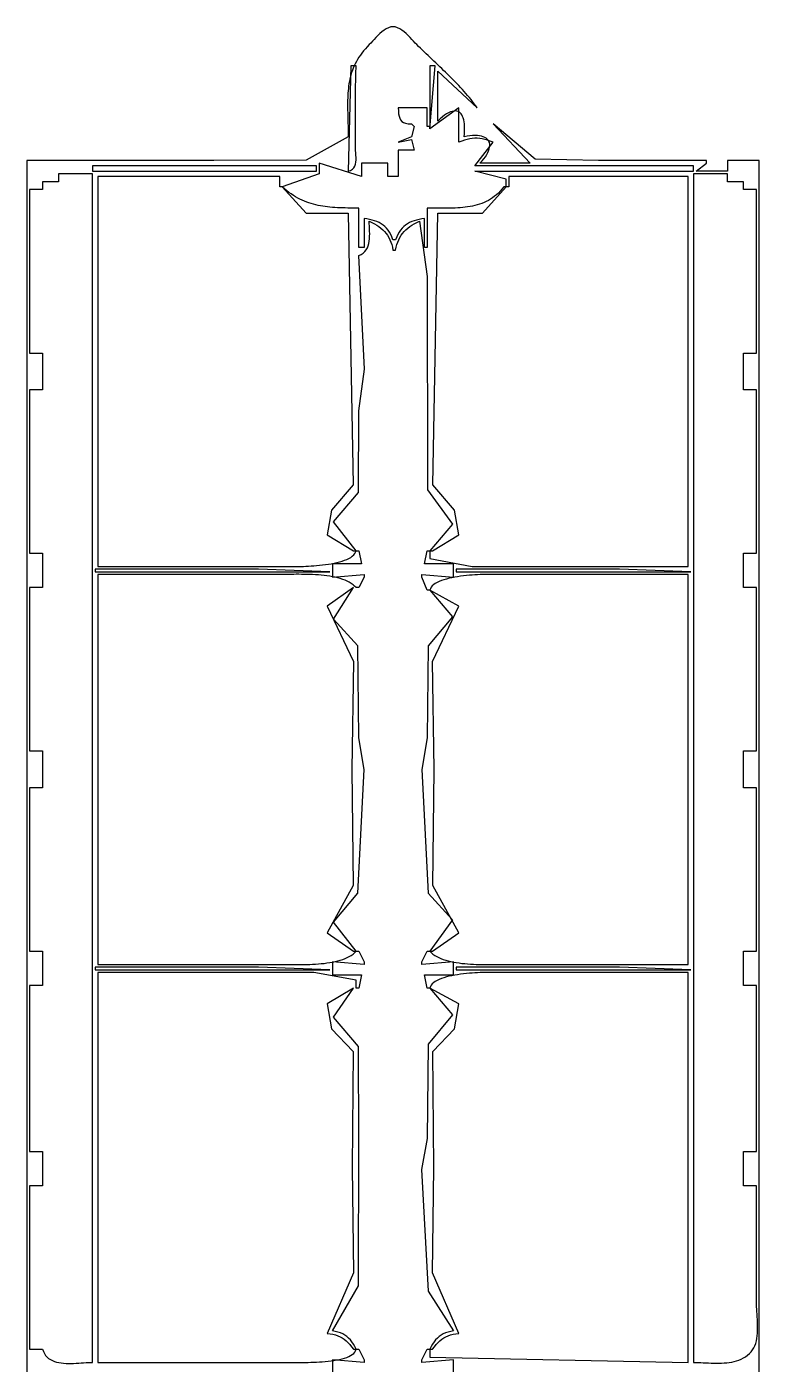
# Model space of a CAD drawing. Header units: metres. Extents: x 191 to 592, y 202 to 1163.
# Drawn here: x 228 to 506, y 655 to 1163 of the extents above; entities that cross this region are included whole.
import ezdxf

# ---------------------------------------------------------------- set-up
doc = ezdxf.new("R2010")
doc.units = ezdxf.units.M

msp = doc.modelspace()

# ---------------------------------------------------------------- linework, layer by layer
for p, q in [((365.2711, 1162.4442), (364.4286, 1162.044)), ((366.1291, 1162.7019), (365.2711, 1162.4442)), ((367, 1162.7932), (366.1291, 1162.7019)), ((367.8709, 1162.7019), (367, 1162.7932)), ((368.7289, 1162.4442), (367.8709, 1162.7019)), ((369.5714, 1162.044), (368.7289, 1162.4442)), ((359.1979, 1157.2747), (358.5788, 1156.6007)), ((359.8545, 1157.9986), (359.1979, 1157.2747)), ((360.5459, 1158.7484), (359.8545, 1157.9986)), ((361.2694, 1159.5001), (360.5459, 1158.7484)), ((362.0221, 1160.2295), (361.2694, 1159.5001)), ((362.8014, 1160.9126), (362.0221, 1160.2295)), ((363.6045, 1161.5255), (362.8014, 1160.9126)), ((364.4286, 1162.044), (363.6045, 1161.5255)), ((370.3954, 1161.5255), (369.5714, 1162.044)), ((371.1984, 1160.9126), (370.3954, 1161.5255)), ((371.9776, 1160.2294), (371.1984, 1160.9126)), ((372.7303, 1159.5), (371.9776, 1160.2294)), ((373.4537, 1158.7484), (372.7303, 1159.5)), ((374.1451, 1157.9986), (373.4537, 1158.7484)), ((374.8017, 1157.2747), (374.1451, 1157.9986)), ((375.4209, 1156.6007), (374.8017, 1157.2747)), ((354.6031, 1152.0004), (354.0581, 1151.1926)), ((355.1909, 1152.8052), (354.6031, 1152.0004)), ((355.823, 1153.6074), (355.1909, 1152.8052)), ((356.5008, 1154.4071), (355.823, 1153.6074)), ((357.226, 1155.2048), (356.5008, 1154.4071)), ((358, 1156.0007), (357.226, 1155.2048)), ((358.5788, 1156.6007), (358, 1156.0007)), ((376, 1156.0007), (375.4209, 1156.6007)), ((376.7053, 1155.3032), (376, 1156.0007)), ((377.417, 1154.6069), (376.7053, 1155.3032)), ((378.1344, 1153.9115), (377.417, 1154.6069)), ((378.8569, 1153.2168), (378.1344, 1153.9115)), ((379.5838, 1152.5223), (378.8569, 1153.2168)), ((380.3143, 1151.8279), (379.5838, 1152.5223)), ((351, 1148), (350, 1108)), ((353, 1148), (351, 1148)), ((351.9198, 1147.099), (351.5988, 1146.2674)), ((352.2743, 1147.9259), (351.9198, 1147.099)), ((352.6638, 1148.7485), (352.2743, 1147.9259)), ((353.0899, 1149.5669), (352.6638, 1148.7485)), ((352.9339, 1145.9743), (352.9655, 1146.9871)), ((352.9655, 1146.9871), (353, 1148)), ((353.5542, 1150.3815), (353.0899, 1149.5669)), ((354.0581, 1151.1926), (353.5542, 1150.3815)), ((381.0479, 1151.1332), (380.3143, 1151.8279)), ((381, 1148), (381, 1125)), ((381, 1124), (383, 1148)), ((383, 1148), (381, 1148)), ((381.7839, 1150.4379), (381.0479, 1151.1332)), ((382.5216, 1149.7417), (381.7839, 1150.4379)), ((383.2603, 1149.0443), (382.5216, 1149.7417)), ((383.9994, 1148.3455), (383.2603, 1149.0443)), ((384.7382, 1147.6449), (383.9994, 1148.3455)), ((385.476, 1146.9423), (384.7382, 1147.6449)), ((386.2122, 1146.2373), (385.476, 1146.9423)), ((350.4431, 1142.0292), (350.291, 1141.1635)), ((350.6195, 1142.8885), (350.4431, 1142.0292)), ((350.8217, 1143.7416), (350.6195, 1142.8885)), ((351.0513, 1144.589), (350.8217, 1143.7416)), ((351.3098, 1145.4308), (351.0513, 1144.589)), ((351.5988, 1146.2674), (351.3098, 1145.4308)), ((352.8141, 1140.912), (352.8334, 1141.9243)), ((352.8334, 1141.9243), (352.8549, 1142.9367)), ((352.8549, 1142.9367), (352.8787, 1143.9491)), ((352.8787, 1143.9491), (352.905, 1144.9617)), ((352.905, 1144.9617), (352.9339, 1145.9743)), ((384, 1127), (384, 1146)), ((384, 1146), (399, 1132)), ((386.946, 1145.5296), (386.2122, 1146.2373)), ((387.6769, 1144.819), (386.946, 1145.5296)), ((388.4042, 1144.1052), (387.6769, 1144.819)), ((389.1272, 1143.3878), (388.4042, 1144.1052)), ((389.8451, 1142.6665), (389.1272, 1143.3878)), ((390.5575, 1141.9412), (389.8451, 1142.6665)), ((391.2635, 1141.2114), (390.5575, 1141.9412)), ((349.8953, 1137.631), (349.8418, 1136.729)), ((349.9654, 1138.5251), (349.8953, 1137.631)), ((350.0537, 1139.4117), (349.9654, 1138.5251)), ((350.1617, 1140.2911), (350.0537, 1139.4117)), ((350.291, 1141.1635), (350.1617, 1140.2911)), ((352.7472, 1135.8517), (352.7571, 1136.8636)), ((352.7571, 1136.8636), (352.7686, 1137.8756)), ((352.7686, 1137.8756), (352.7818, 1138.8877)), ((352.7818, 1138.8877), (352.7969, 1139.8998)), ((352.7969, 1139.8998), (352.8141, 1140.912)), ((391.9625, 1140.4768), (391.2635, 1141.2114)), ((392.6539, 1139.7373), (391.9625, 1140.4768)), ((393.3369, 1138.9924), (392.6539, 1139.7373)), ((394.011, 1138.2419), (393.3369, 1138.9924)), ((394.6754, 1137.4854), (394.011, 1138.2419)), ((395.3295, 1136.7228), (394.6754, 1137.4854)), ((349.766, 1133.9733), (349.7638, 1133.0372)), ((349.7638, 1133.0372), (349.7706, 1132.0918)), ((349.7787, 1134.9005), (349.766, 1133.9733)), ((349.7706, 1132.0918), (349.7849, 1131.1369)), ((349.8035, 1135.8189), (349.7787, 1134.9005)), ((349.8418, 1136.729), (349.8035, 1135.8189)), ((352.719, 1130.7925), (352.7222, 1131.8043)), ((352.7222, 1131.8043), (352.7266, 1132.8161)), ((352.7266, 1132.8161), (352.7321, 1133.8279)), ((352.7321, 1133.8279), (352.739, 1134.8398)), ((352.739, 1134.8398), (352.7472, 1135.8517)), ((380, 1132), (369, 1132)), ((369, 1132), (369.0536, 1130.8404)), ((380, 1125), (380, 1132)), ((392, 1132), (381, 1124)), ((392, 1119), (392, 1132)), ((395.9726, 1135.9537), (395.3295, 1136.7228)), ((396.6041, 1135.1777), (395.9726, 1135.9537)), ((397.2232, 1134.3947), (396.6041, 1135.1777)), ((397.8294, 1133.6042), (397.2232, 1134.3947)), ((398.4218, 1132.8061), (397.8294, 1133.6042)), ((399, 1132), (398.4218, 1132.8061)), ((349.7849, 1131.1369), (349.805, 1130.1721)), ((349.805, 1130.1721), (349.8296, 1129.1972)), ((349.8296, 1129.1972), (349.857, 1128.212)), ((349.857, 1128.212), (349.8857, 1127.216)), ((349.8857, 1127.216), (349.9142, 1126.2091)), ((352.7144, 1126.7455), (352.7145, 1127.7572)), ((352.7148, 1125.7338), (352.7144, 1126.7455)), ((352.7145, 1127.7572), (352.7152, 1128.769)), ((352.7152, 1128.769), (352.7167, 1129.7807)), ((352.7167, 1129.7807), (352.719, 1130.7925)), ((369.0536, 1130.8404), (369.148, 1129.7998)), ((369.148, 1129.7998), (369.3051, 1128.8802)), ((369.3051, 1128.8802), (369.5467, 1128.0836)), ((369.5467, 1128.0836), (369.8949, 1127.412)), ((369.8949, 1127.412), (370.3715, 1126.8675)), ((370.3715, 1126.8675), (370.9984, 1126.452)), ((384.9021, 1127.8357), (384, 1127)), ((385.7621, 1128.5641), (384.9021, 1127.8357)), ((386.58, 1129.1876), (385.7621, 1128.5641)), ((387.3559, 1129.7085), (386.58, 1129.1876)), ((388.0898, 1130.129), (387.3559, 1129.7085)), ((388.7817, 1130.4515), (388.0898, 1130.129)), ((389.4316, 1130.6781), (388.7817, 1130.4515)), ((390.0397, 1130.8114), (389.4316, 1130.6781)), ((390.6059, 1130.8534), (390.0397, 1130.8114)), ((391.1302, 1130.8066), (390.6059, 1130.8534)), ((391.6128, 1130.6732), (391.1302, 1130.8066)), ((392.0535, 1130.4555), (391.6128, 1130.6732)), ((392.4526, 1130.1558), (392.0535, 1130.4555)), ((392.81, 1129.7764), (392.4526, 1130.1558)), ((393.1257, 1129.3196), (392.81, 1129.7764)), ((393.3998, 1128.7878), (393.1257, 1129.3196)), ((393.6323, 1128.1831), (393.3998, 1128.7878)), ((393.8233, 1127.5079), (393.6323, 1128.1831)), ((393.9728, 1126.7644), (393.8233, 1127.5079)), ((394.0808, 1125.9551), (393.9728, 1126.7644)), ((349.9142, 1126.2091), (349.941, 1125.1909)), ((349.941, 1125.1909), (349.9645, 1124.1612)), ((349.9645, 1124.1612), (349.9832, 1123.1197)), ((349.9832, 1123.1197), (349.9955, 1122.066)), ((349.9955, 1122.066), (350, 1121)), ((352.7156, 1124.722), (352.7148, 1125.7338)), ((352.7166, 1123.7102), (352.7156, 1124.722)), ((352.7178, 1122.6984), (352.7166, 1123.7102)), ((352.7191, 1121.6866), (352.7178, 1122.6984)), ((352.7202, 1120.6747), (352.7191, 1121.6866)), ((370.9984, 1126.452), (371.7975, 1126.1675)), ((371.7975, 1126.1675), (372.7907, 1126.0162)), ((372.7907, 1126.0162), (374, 1126)), ((374, 1126), (375, 1125)), ((375, 1125), (374, 1121)), ((381, 1125), (380, 1125)), ((394, 1121), (394.0988, 1122.1045)), ((394.1474, 1125.0821), (394.0808, 1125.9551)), ((394.0988, 1122.1045), (394.1563, 1123.1545)), ((394.1725, 1124.1478), (394.1474, 1125.0821)), ((394.1563, 1123.1545), (394.1725, 1124.1478)), ((421, 1112.6034), (405, 1126)), ((405, 1126), (419, 1111)), ((350, 1121), (333.9846, 1112.1482)), ((352.7212, 1119.6628), (352.7202, 1120.6747)), ((352.7219, 1118.6509), (352.7212, 1119.6628)), ((352.7222, 1117.6389), (352.7219, 1118.6509)), ((352.7456, 1116.7803), (352.7222, 1117.6389)), ((352.8028, 1115.8842), (352.7456, 1116.7803)), ((374, 1121), (369, 1119)), ((369, 1119), (374, 1120)), ((374, 1120), (375, 1116)), ((393.0743, 1119.4259), (392, 1119)), ((394.1115, 1119.7808), (393.0743, 1119.4259)), ((395.1328, 1121.233), (394, 1121)), ((395.1183, 1120.0647), (394.1115, 1119.7808)), ((396.1014, 1120.2777), (395.1183, 1120.0647)), ((396.2024, 1121.3985), (395.1328, 1121.233)), ((397.0675, 1120.4196), (396.1014, 1120.2777)), ((397.2074, 1121.4985), (396.2024, 1121.3985)), ((398.0236, 1120.4906), (397.0675, 1120.4196)), ((398.1462, 1121.5349), (397.2074, 1121.4985)), ((398, 1110), (405, 1119)), ((398.9762, 1120.4906), (398.0236, 1120.4906)), ((399.0175, 1121.5095), (398.1462, 1121.5349)), ((399.9323, 1120.4196), (398.9762, 1120.4906)), ((399.8197, 1121.4243), (399.0175, 1121.5095)), ((400.5514, 1121.2813), (399.8197, 1121.4243)), ((400.8985, 1120.2777), (399.9323, 1120.4196)), ((401.2112, 1121.0823), (400.5514, 1121.2813)), ((401.8816, 1120.0647), (400.8985, 1120.2777)), ((401.7975, 1120.8293), (401.2112, 1121.0823)), ((402.3089, 1120.5241), (401.7975, 1120.8293)), ((402.8883, 1119.7808), (401.8816, 1120.0647)), ((402.744, 1120.1688), (402.3089, 1120.5241)), ((403.1013, 1119.7652), (402.744, 1120.1688)), ((403.9255, 1119.4259), (402.8883, 1119.7808)), ((403.3793, 1119.3152), (403.1013, 1119.7652)), ((403.5766, 1118.8208), (403.3793, 1119.3152)), ((403.529, 1116.4375), (403.6693, 1117.0904)), ((403.6916, 1118.284), (403.5766, 1118.8208)), ((403.6693, 1117.0904), (403.723, 1117.7065)), ((403.723, 1117.7065), (403.6916, 1118.284)), ((405, 1119), (403.9255, 1119.4259)), ((299, 1112), (228, 1112)), ((228, 1112), (228, 579)), ((333.9846, 1112.1482), (299, 1112)), ((352.874, 1114.9662), (352.8028, 1115.8842)), ((352.9394, 1114.0417), (352.874, 1114.9662)), ((352.9025, 1111.3856), (352.9734, 1112.2359)), ((352.9791, 1113.1265), (352.9394, 1114.0417)), ((352.9734, 1112.2359), (352.9791, 1113.1265)), ((375, 1116), (369, 1116)), ((369, 1116), (369, 1106)), ((400, 1111), (400.7872, 1111.8562)), ((400.7872, 1111.8562), (401.4777, 1112.6892)), ((401.4777, 1112.6892), (402.0728, 1113.497)), ((402.0728, 1113.497), (402.574, 1114.2776)), ((402.574, 1114.2776), (402.9829, 1115.0292)), ((402.9829, 1115.0292), (403.3007, 1115.7498)), ((403.3007, 1115.7498), (403.529, 1116.4375)), ((445, 1111.9854), (421, 1112.6034)), ((486, 1112), (445, 1111.9854)), ((486, 1111), (486, 1112)), ((506, 1112), (494, 1112)), ((494, 1112), (494, 1108)), ((506, 565), (506, 1112)), ((240, 1107), (240, 1104)), ((253, 1107), (240, 1107)), ((253, 1110), (253, 1108)), ((338, 1110), (253, 1110)), ((253, 1108), (338, 1108)), ((253, 656), (253, 1107)), ((339, 1107), (325, 1102)), ((338, 1108), (338, 1110)), ((355, 1106), (339, 1111)), ((339, 1111), (339, 1107)), ((350, 1108), (350.8776, 1108.2821)), ((350.8776, 1108.2821), (351.5713, 1108.6979)), ((351.5713, 1108.6979), (352.1008, 1109.2317)), ((352.1008, 1109.2317), (352.486, 1109.8679)), ((352.486, 1109.8679), (352.7466, 1110.5911)), ((352.7466, 1110.5911), (352.9025, 1111.3856)), ((365, 1111), (355, 1111)), ((355, 1111), (355, 1106)), ((365, 1106), (365, 1111)), ((481, 1110), (398, 1110)), ((410, 1105), (398, 1108)), ((398, 1108), (481, 1108)), ((419, 1111), (400, 1111)), ((481, 1108), (481, 1110)), ((481, 1107), (481, 656)), ((494, 1107), (481, 1107)), ((482, 1108), (486, 1111)), ((494, 1108), (482, 1108)), ((494, 1104), (494, 1107)), ((240, 1104), (234, 1104)), ((234, 1104), (234, 1101)), ((324, 1106), (255, 1106)), ((255, 1106), (255, 958)), ((324, 1102), (324, 1106)), ((325, 1102), (324, 1102)), ((325, 1102), (334, 1092)), ((325.8404, 1101.2718), (325, 1102)), ((326.6787, 1100.5892), (325.8404, 1101.2718)), ((369, 1106), (365, 1106)), ((401, 1092), (410, 1102)), ((409, 1102), (408.3556, 1101.1814)), ((410, 1102), (409, 1102)), ((410, 1102), (410, 1105)), ((411, 1102), (410, 1102)), ((479, 1106), (411, 1106)), ((411, 1106), (411, 1102)), ((479, 958), (479, 1106)), ((500, 1104), (494, 1104)), ((500, 1101), (500, 1104)), ((234, 1101), (229, 1101)), ((229, 1101), (229, 1039)), ((327.5157, 1099.9508), (326.6787, 1100.5892)), ((328.3518, 1099.3549), (327.5157, 1099.9508)), ((329.1879, 1098.8003), (328.3518, 1099.3549)), ((330.0243, 1098.2853), (329.1879, 1098.8003)), ((330.8619, 1097.8085), (330.0243, 1098.2853)), ((331.7013, 1097.3685), (330.8619, 1097.8085)), ((332.5429, 1096.9637), (331.7013, 1097.3685)), ((333.3876, 1096.5928), (332.5429, 1096.9637)), ((334.2359, 1096.2541), (333.3876, 1096.5928)), ((335.0884, 1095.9464), (334.2359, 1096.2541)), ((402.387, 1096.5048), (401.5542, 1096.1242)), ((403.2029, 1096.926), (402.387, 1096.5048)), ((404.0008, 1097.3899), (403.2029, 1096.926)), ((404.7798, 1097.8985), (404.0008, 1097.3899)), ((405.5388, 1098.4538), (404.7798, 1097.8985)), ((406.2769, 1099.0577), (405.5388, 1098.4538)), ((406.993, 1099.7122), (406.2769, 1099.0577)), ((407.6862, 1100.4195), (406.993, 1099.7122)), ((408.3556, 1101.1814), (407.6862, 1100.4195)), ((505, 1101), (500, 1101)), ((505, 1039), (505, 1101)), ((334, 1092), (350, 1092)), ((335.9458, 1095.6679), (335.0884, 1095.9464)), ((336.8088, 1095.4174), (335.9458, 1095.6679)), ((337.6778, 1095.1933), (336.8088, 1095.4174)), ((338.5536, 1094.9942), (337.6778, 1095.1933)), ((339.4368, 1094.8186), (338.5536, 1094.9942)), ((340.3281, 1094.6649), (339.4368, 1094.8186)), ((341.228, 1094.5318), (340.3281, 1094.6649)), ((342.1371, 1094.4178), (341.228, 1094.5318)), ((343.0562, 1094.3213), (342.1371, 1094.4178)), ((343.9858, 1094.241), (343.0562, 1094.3213)), ((344.9266, 1094.1753), (343.9858, 1094.241)), ((345.8792, 1094.1228), (344.9266, 1094.1753)), ((346.8442, 1094.082), (345.8792, 1094.1228)), ((347.8222, 1094.0514), (346.8442, 1094.082)), ((348.814, 1094.0295), (347.8222, 1094.0514)), ((349.82, 1094.0149), (348.814, 1094.0295)), ((350.841, 1094.0062), (349.82, 1094.0149)), ((350, 1092), (351.9414, 989.0146)), ((351.8776, 1094.0017), (350.841, 1094.0062)), ((352.9304, 1094.0002), (351.8776, 1094.0017)), ((354, 1094), (352.9304, 1094.0002)), ((354, 1079), (354, 1094)), ((380.949, 1093.9966), (380, 1094)), ((380, 1094), (380, 1079)), ((381.9038, 1093.988), (380.949, 1093.9966)), ((382.8636, 1093.9761), (381.9038, 1093.988)), ((382.0586, 989.0146), (384, 1092)), ((383.8273, 1093.9629), (382.8636, 1093.9761)), ((384.7938, 1093.9505), (383.8273, 1093.9629)), ((384, 1092), (401, 1092)), ((385.7622, 1093.9407), (384.7938, 1093.9505)), ((386.7316, 1093.9356), (385.7622, 1093.9407)), ((387.7008, 1093.9372), (386.7316, 1093.9356)), ((388.669, 1093.9475), (387.7008, 1093.9372)), ((389.6351, 1093.9685), (388.669, 1093.9475)), ((390.5982, 1094.0022), (389.6351, 1093.9685)), ((391.5572, 1094.0506), (390.5982, 1094.0022)), ((392.5111, 1094.1157), (391.5572, 1094.0506)), ((393.459, 1094.1995), (392.5111, 1094.1157)), ((394.3998, 1094.3039), (393.459, 1094.1995)), ((395.3327, 1094.4311), (394.3998, 1094.3039)), ((396.2565, 1094.5829), (395.3327, 1094.4311)), ((397.1703, 1094.7614), (396.2565, 1094.5829)), ((398.073, 1094.9686), (397.1703, 1094.7614)), ((398.9638, 1095.2065), (398.073, 1094.9686)), ((399.8416, 1095.477), (398.9638, 1095.2065)), ((400.7054, 1095.7823), (399.8416, 1095.477)), ((401.5542, 1096.1242), (400.7054, 1095.7823)), ((357.076, 1089.8657), (356, 1090)), ((356, 1090), (356, 1079)), ((358.1022, 1089.6879), (357.076, 1089.8657)), ((358.0135, 1088.0905), (358, 1089)), ((358, 1089), (359.0098, 1088.5274)), ((358.0465, 1087.1523), (358.0135, 1088.0905)), ((358.0872, 1086.1941), (358.0465, 1087.1523)), ((358.1238, 1085.225), (358.0872, 1086.1941)), ((359.079, 1089.4634), (358.1022, 1089.6879)), ((359.0098, 1088.5274), (359.9556, 1088.0325)), ((360.0064, 1089.1891), (359.079, 1089.4634)), ((359.9556, 1088.0325), (360.8386, 1087.5119)), ((360.8846, 1088.8619), (360.0064, 1089.1891)), ((360.8386, 1087.5119), (361.66, 1086.9621)), ((361.7138, 1088.4788), (360.8846, 1088.8619)), ((361.66, 1086.9621), (362.4212, 1086.3797)), ((362.4942, 1088.0366), (361.7138, 1088.4788)), ((362.4212, 1086.3797), (363.1235, 1085.7611)), ((363.2259, 1087.5322), (362.4942, 1088.0366)), ((363.9091, 1086.9625), (363.2259, 1087.5322)), ((364.544, 1086.3244), (363.9091, 1086.9625)), ((365.1307, 1085.6149), (364.544, 1086.3244)), ((370.4559, 1086.3244), (369.8692, 1085.6149)), ((371.0908, 1086.9625), (370.4559, 1086.3244)), ((371.774, 1087.5322), (371.0908, 1086.9625)), ((372.5057, 1088.0366), (371.774, 1087.5322)), ((371.8764, 1085.7611), (372.5786, 1086.3796)), ((373.2861, 1088.4788), (372.5057, 1088.0366)), ((372.5786, 1086.3796), (373.3399, 1086.9621)), ((374.1153, 1088.8619), (373.2861, 1088.4788)), ((373.3399, 1086.9621), (374.1613, 1087.5119)), ((374.9935, 1089.1891), (374.1153, 1088.8619)), ((374.1613, 1087.5119), (375.0443, 1088.0325)), ((375.9209, 1089.4634), (374.9935, 1089.1891)), ((375.0443, 1088.0325), (375.9901, 1088.5274)), ((376.8976, 1089.6879), (375.9209, 1089.4634)), ((375.9901, 1088.5274), (377, 1089)), ((377.9239, 1089.8657), (376.8976, 1089.6879)), ((377, 1089), (379.9992, 1068)), ((379, 1090), (377.9239, 1089.8657)), ((379, 1079), (379, 1090)), ((357.8385, 1080.5285), (357.997, 1081.4181)), ((357.997, 1081.4181), (358.0931, 1082.3415)), ((358.0931, 1082.3415), (358.1385, 1083.2897)), ((358.1448, 1084.2539), (358.1238, 1085.225)), ((358.1385, 1083.2897), (358.1448, 1084.2539)), ((363.1235, 1085.7611), (363.768, 1085.103)), ((363.768, 1085.103), (364.3561, 1084.4019)), ((364.3561, 1084.4019), (364.8891, 1083.6544)), ((364.8891, 1083.6544), (365.3681, 1082.8569)), ((365.6695, 1084.8308), (365.1307, 1085.6149)), ((365.3681, 1082.8569), (365.7946, 1082.0061)), ((366.1606, 1083.969), (365.6695, 1084.8308)), ((365.7946, 1082.0061), (366.1697, 1081.0984)), ((366.604, 1083.0264), (366.1606, 1083.969)), ((366.1697, 1081.0984), (366.4948, 1080.1305)), ((367, 1082), (366.604, 1083.0264)), ((368, 1082), (367, 1082)), ((368.3959, 1083.0264), (368, 1082)), ((368.8393, 1083.969), (368.3959, 1083.0264)), ((368.505, 1080.1304), (368.8301, 1081.0983)), ((368.8301, 1081.0983), (369.2053, 1082.006)), ((369.3304, 1084.8308), (368.8393, 1083.969)), ((369.2053, 1082.006), (369.6317, 1082.8568)), ((369.8692, 1085.6149), (369.3304, 1084.8308)), ((369.6317, 1082.8568), (370.1108, 1083.6543)), ((370.1108, 1083.6543), (370.6438, 1084.4019)), ((370.6438, 1084.4019), (371.2319, 1085.103)), ((371.2319, 1085.103), (371.8764, 1085.7611)), ((356, 1079), (354, 1079)), ((354, 1076), (354.9225, 1076.4022)), ((356.1566, 1032.8302), (354, 1076)), ((354.9225, 1076.4022), (355.7008, 1076.901)), ((355.7008, 1076.901), (356.3466, 1077.4873)), ((356.3466, 1077.4873), (356.8716, 1078.1521)), ((356.8716, 1078.1521), (357.2875, 1078.8866)), ((357.2875, 1078.8866), (357.6058, 1079.6817)), ((357.6058, 1079.6817), (357.8385, 1080.5285)), ((366.4948, 1080.1305), (366.7711, 1079.0988)), ((366.7711, 1079.0988), (367, 1078)), ((367, 1078), (368, 1078)), ((368, 1078), (368.2287, 1079.0988)), ((368.2287, 1079.0988), (368.505, 1080.1304)), ((380, 1079), (379, 1079)), ((379.9992, 1068), (380.0586, 987.0401)), ((229, 1039), (234, 1039)), ((234, 1039), (234, 1025)), ((500, 1025), (500, 1039)), ((500, 1039), (505, 1039)), ((354, 1017), (356.1566, 1032.8302)), ((234, 1025), (229, 1025)), ((229, 1025), (229, 963)), ((505, 1025), (500, 1025)), ((505, 963), (505, 1025)), ((353.8519, 986.0934), (354, 1017)), ((351.9414, 989.0146), (343.6034, 979.3657)), ((344.466, 975), (353.8519, 986.0934)), ((380.0586, 987.0401), (389.534, 974.0895)), ((390.3966, 979.3657), (382.0586, 989.0146)), ((343.6034, 979.3657), (342, 970)), ((353, 964), (344.466, 975)), ((392, 970), (390.3966, 979.3657)), ((342, 970), (352, 964)), ((389.534, 974.0895), (381, 964)), ((382, 964), (392, 970)), ((229, 963), (234, 963)), ((234, 963), (234, 950)), ((343.5721, 959.0572), (344.6511, 959.2627)), ((344.6511, 959.2627), (345.7012, 959.4926)), ((345.7012, 959.4926), (346.7141, 959.748)), ((346.7141, 959.748), (347.6816, 960.0304)), ((347.6816, 960.0304), (348.5956, 960.3411)), ((348.5956, 960.3411), (349.448, 960.6813)), ((349.448, 960.6813), (350.2304, 961.0523)), ((350.2304, 961.0523), (350.9348, 961.4555)), ((350.9348, 961.4555), (351.553, 961.8922)), ((351.553, 961.8922), (352.0768, 962.3637)), ((352, 964), (353, 964)), ((352.0768, 962.3637), (352.498, 962.8713)), ((352.498, 962.8713), (352.8084, 963.4163)), ((352.8084, 963.4163), (353, 964)), ((353, 964), (354, 964)), ((354, 964), (355, 959)), ((379, 959), (380, 964)), ((380, 964), (381, 964)), ((381, 964), (381, 961)), ((381, 964), (382, 964)), ((381, 961), (397.0146, 958.0193)), ((500, 950), (500, 963)), ((500, 963), (505, 963)), ((254, 957), (254, 956)), ((316, 957), (254, 957)), ((254, 956), (343, 956)), ((255, 958), (330, 958)), ((326, 955), (255, 955)), ((255, 955), (255, 807)), ((343, 956), (316, 957)), ((326.7652, 955.0021), (326, 955)), ((327.5815, 955.0075), (326.7652, 955.0021)), ((328.4443, 955.0144), (327.5815, 955.0075)), ((329.3494, 955.0209), (328.4443, 955.0144)), ((330.2924, 955.0255), (329.3494, 955.0209)), ((330, 958), (330.6264, 958.0025)), ((331.269, 955.0262), (330.2924, 955.0255)), ((330.6264, 958.0025), (331.3383, 958.0111)), ((332.2748, 955.0215), (331.269, 955.0262)), ((331.3383, 958.0111), (332.1275, 958.0269)), ((332.1275, 958.0269), (332.9858, 958.0514)), ((333.3054, 955.0096), (332.2748, 955.0215)), ((332.9858, 958.0514), (333.9051, 958.0857)), ((334.3566, 954.9886), (333.3054, 955.0096)), ((333.9051, 958.0857), (334.8771, 958.1313)), ((335.424, 954.9569), (334.3566, 954.9886)), ((334.8771, 958.1313), (335.8937, 958.1894)), ((336.5032, 954.9127), (335.424, 954.9569)), ((335.8937, 958.1894), (336.9468, 958.2614)), ((337.5899, 954.8544), (336.5032, 954.9127)), ((336.9468, 958.2614), (338.0281, 958.3485)), ((338.6798, 954.78), (337.5899, 954.8544)), ((338.0281, 958.3485), (339.1295, 958.4521)), ((339.7685, 954.688), (338.6798, 954.78)), ((339.1295, 958.4521), (340.2427, 958.5735)), ((340.8516, 954.5766), (339.7685, 954.688)), ((340.2427, 958.5735), (341.3597, 958.7139)), ((341.9248, 954.4439), (340.8516, 954.5766)), ((341.3597, 958.7139), (342.4722, 958.8747)), ((342.9838, 954.2884), (341.9248, 954.4439)), ((342.4722, 958.8747), (343.5721, 959.0572)), ((344.0243, 954.1081), (342.9838, 954.2884)), ((355, 959), (344, 959)), ((344, 959), (344, 954)), ((344, 954), (356, 955)), ((345.0418, 953.9015), (344.0243, 954.1081)), ((356, 955), (356, 954)), ((378, 954), (378, 955)), ((378, 955), (390, 954)), ((390, 959), (379, 959)), ((390, 954), (390, 959)), ((391.5276, 954.1252), (390.4278, 953.9426)), ((391, 957), (391, 956)), ((453, 957), (391, 957)), ((391, 956), (480, 956)), ((392.6401, 954.286), (391.5276, 954.1252)), ((393.7571, 954.4264), (392.6401, 954.286)), ((394.8704, 954.5478), (393.7571, 954.4264)), ((395.9717, 954.6514), (394.8704, 954.5478)), ((397.053, 954.7385), (395.9717, 954.6514)), ((397.0146, 958.0193), (479, 958)), ((398.1061, 954.8104), (397.053, 954.7385)), ((399.1228, 954.8686), (398.1061, 954.8104)), ((400.0948, 954.9142), (399.1228, 954.8686)), ((401.0141, 954.9485), (400.0948, 954.9142)), ((401.8724, 954.973), (401.0141, 954.9485)), ((402.6616, 954.9888), (401.8724, 954.973)), ((403.3735, 954.9974), (402.6616, 954.9888)), ((404, 955), (403.3735, 954.9974)), ((479, 955), (404, 955)), ((480, 956), (453, 957)), ((479, 807), (479, 955)), ((234, 950), (229, 950)), ((229, 950), (229, 888)), ((352, 950), (342, 943)), ((344.466, 938.0748), (352, 950)), ((346.032, 953.6667), (345.0418, 953.9015)), ((346.9906, 953.4021), (346.032, 953.6667)), ((347.9133, 953.1058), (346.9906, 953.4021)), ((348.7956, 952.7762), (347.9133, 953.1058)), ((349.6333, 952.4114), (348.7956, 952.7762)), ((350.422, 952.0098), (349.6333, 952.4114)), ((351.1574, 951.5696), (350.422, 952.0098)), ((351.835, 951.089), (351.1574, 951.5696)), ((352.4507, 950.5664), (351.835, 951.089)), ((353, 950), (352.4507, 950.5664)), ((354, 950), (353, 950)), ((356, 954), (354, 950)), ((380, 949), (378, 954)), ((381.1915, 949.5836), (381, 949)), ((381.5019, 950.1286), (381.1915, 949.5836)), ((381.9231, 950.6362), (381.5019, 950.1286)), ((382.4468, 951.1077), (381.9231, 950.6362)), ((383.065, 951.5443), (382.4468, 951.1077)), ((383.7694, 951.9476), (383.065, 951.5443)), ((384.5519, 952.3186), (383.7694, 951.9476)), ((385.4042, 952.6588), (384.5519, 952.3186)), ((386.3182, 952.9694), (385.4042, 952.6588)), ((387.2858, 953.2518), (386.3182, 952.9694)), ((388.2987, 953.5073), (387.2858, 953.2518)), ((389.3487, 953.7371), (388.2987, 953.5073)), ((390.4278, 953.9426), (389.3487, 953.7371)), ((505, 950), (500, 950)), ((505, 888), (505, 950)), ((381, 949), (380, 949)), ((381, 949), (389.534, 938.9352)), ((392, 943), (381, 949)), ((342, 943), (351.9954, 921.9992)), ((389.534, 938.9352), (380.3179, 927.8951)), ((382.0046, 922), (392, 943)), ((353.6821, 927.8951), (344.466, 938.0748)), ((354, 893), (353.6821, 927.8951)), ((380.3179, 927.8951), (380, 893)), ((351.9954, 921.9992), (351.3395, 881)), ((382.6605, 881), (382.0046, 922)), ((356.0409, 880.9105), (354, 893)), ((380, 893), (377.9591, 880.9105)), ((229, 888), (234, 888)), ((234, 888), (234, 874)), ((500, 874), (500, 888)), ((500, 888), (505, 888)), ((351.3395, 881), (351.8519, 837.0154)), ((353.6821, 834.1042), (356.0409, 880.9105)), ((377.9591, 880.9105), (380.3179, 834.1042)), ((382.1481, 837.0154), (382.6605, 881)), ((234, 874), (229, 874)), ((229, 874), (229, 812)), ((505, 874), (500, 874)), ((505, 812), (505, 874)), ((351.8519, 837.0154), (342, 819)), ((344.466, 823.0108), (353.6821, 834.1042)), ((380.3179, 834.1042), (389.534, 823.9144)), ((392, 819), (382.1481, 837.0154)), ((353, 812), (344.466, 823.0108)), ((389.534, 823.9144), (381, 812)), ((342, 819), (352, 812)), ((382, 812), (392, 819)), ((229, 812), (234, 812)), ((234, 812), (234, 799)), ((352, 812), (353, 812)), ((352.4507, 811.4335), (353, 812)), ((353, 812), (354, 812)), ((354, 812), (356, 808)), ((378, 808), (380, 812)), ((380, 812), (381, 812)), ((381, 812), (381.5492, 811.4335)), ((381, 812), (382, 812)), ((500, 799), (500, 812)), ((500, 812), (505, 812)), ((255, 807), (326, 807)), ((326, 807), (326.7652, 806.9978)), ((326.7652, 806.9978), (327.5815, 806.9924)), ((327.5815, 806.9924), (328.4443, 806.9855)), ((328.4443, 806.9855), (329.3494, 806.979)), ((329.3494, 806.979), (330.2924, 806.9744)), ((330.2924, 806.9744), (331.269, 806.9737)), ((331.269, 806.9737), (332.2748, 806.9784)), ((332.2748, 806.9784), (333.3054, 806.9903)), ((333.3054, 806.9903), (334.3566, 807.0113)), ((334.3566, 807.0113), (335.424, 807.043)), ((335.424, 807.043), (336.5032, 807.0872)), ((336.5032, 807.0872), (337.5899, 807.1455)), ((337.5899, 807.1455), (338.6798, 807.2199)), ((338.6798, 807.2199), (339.7685, 807.3119)), ((339.7685, 807.3119), (340.8516, 807.4233)), ((340.8516, 807.4233), (341.9248, 807.556)), ((341.9248, 807.556), (342.9838, 807.7115)), ((342.9838, 807.7115), (344.0243, 807.8918)), ((356, 807), (344, 808)), ((344, 808), (344, 803)), ((344.0243, 807.8918), (345.0418, 808.0984)), ((345.0418, 808.0984), (346.032, 808.3332)), ((346.032, 808.3332), (346.9906, 808.5978)), ((346.9906, 808.5978), (347.9133, 808.8941)), ((347.9133, 808.8941), (348.7956, 809.2237)), ((348.7956, 809.2237), (349.6333, 809.5885)), ((349.6333, 809.5885), (350.422, 809.9901)), ((350.422, 809.9901), (351.1574, 810.4303)), ((351.1574, 810.4303), (351.835, 810.9109)), ((351.835, 810.9109), (352.4507, 811.4335)), ((356, 808), (356, 807)), ((390, 808), (378, 807)), ((378, 807), (378, 808)), ((381.5492, 811.4335), (382.1648, 810.9109)), ((382.1648, 810.9109), (382.8425, 810.4303)), ((382.8425, 810.4303), (383.5778, 809.9901)), ((383.5778, 809.9901), (384.3665, 809.5885)), ((384.3665, 809.5885), (385.2042, 809.2237)), ((385.2042, 809.2237), (386.0866, 808.8941)), ((386.0866, 808.8941), (387.0092, 808.5978)), ((387.0092, 808.5978), (387.9678, 808.3332)), ((387.9678, 808.3332), (388.9581, 808.0984)), ((388.9581, 808.0984), (389.9756, 807.8918)), ((389.9756, 807.8918), (391.016, 807.7115)), ((390, 803), (390, 808)), ((391.016, 807.7115), (392.075, 807.556)), ((392.075, 807.556), (393.1482, 807.4233)), ((393.1482, 807.4233), (394.2314, 807.3119)), ((394.2314, 807.3119), (395.32, 807.2199)), ((395.32, 807.2199), (396.4099, 807.1455)), ((396.4099, 807.1455), (397.4966, 807.0872)), ((397.4966, 807.0872), (398.5758, 807.043)), ((398.5758, 807.043), (399.6432, 807.0113)), ((399.6432, 807.0113), (400.6944, 806.9903)), ((400.6944, 806.9903), (401.7251, 806.9784)), ((401.7251, 806.9784), (402.7309, 806.9737)), ((402.7309, 806.9737), (403.7075, 806.9744)), ((403.7075, 806.9744), (404.6505, 806.979)), ((404.6505, 806.979), (405.5556, 806.9855)), ((405.5556, 806.9855), (406.4184, 806.9924)), ((406.4184, 806.9924), (407.2347, 806.9978)), ((407.2347, 806.9978), (408, 807)), ((408, 807), (479, 807)), ((254, 806), (254, 805)), ((316, 806), (254, 806)), ((254, 805), (343, 805)), ((336.9854, 803.9807), (255, 804)), ((255, 804), (255, 656)), ((343, 805), (316, 806)), ((353, 801), (336.9854, 803.9807)), ((344, 803), (355, 803)), ((355, 803), (354, 798)), ((380, 798), (379, 803)), ((379, 803), (390, 803)), ((386.3182, 801.9694), (385.4042, 801.6588)), ((387.2858, 802.2518), (386.3182, 801.9694)), ((388.2987, 802.5073), (387.2858, 802.2518)), ((389.3487, 802.7371), (388.2987, 802.5073)), ((390.4278, 802.9426), (389.3487, 802.7371)), ((391.5276, 803.1252), (390.4278, 802.9426)), ((391, 806), (391, 805)), ((453, 806), (391, 806)), ((391, 805), (480, 805)), ((392.6401, 803.286), (391.5276, 803.1252)), ((393.7571, 803.4264), (392.6401, 803.286)), ((394.8704, 803.5478), (393.7571, 803.4264)), ((395.9717, 803.6514), (394.8704, 803.5478)), ((397.053, 803.7385), (395.9717, 803.6514)), ((398.1061, 803.8104), (397.053, 803.7385)), ((399.1228, 803.8686), (398.1061, 803.8104)), ((400.0948, 803.9142), (399.1228, 803.8686)), ((401.0141, 803.9485), (400.0948, 803.9142)), ((401.8724, 803.973), (401.0141, 803.9485)), ((402.6616, 803.9888), (401.8724, 803.973)), ((403.3735, 803.9974), (402.6616, 803.9888)), ((404, 804), (403.3735, 803.9974)), ((479, 804), (404, 804)), ((480, 805), (453, 806)), ((479, 656), (479, 804)), ((234, 799), (229, 799)), ((229, 799), (229, 736)), ((352, 798), (342, 792)), ((344.466, 787), (352, 798)), ((353, 798), (353, 801)), ((354, 798), (353, 798)), ((381, 798), (380, 798)), ((381.1915, 798.5836), (381, 798)), ((381, 798), (389.534, 787.9105)), ((392, 792), (381, 798)), ((381.5019, 799.1286), (381.1915, 798.5836)), ((381.9231, 799.6362), (381.5019, 799.1286)), ((382.4468, 800.1077), (381.9231, 799.6362)), ((383.065, 800.5443), (382.4468, 800.1077)), ((383.7694, 800.9476), (383.065, 800.5443)), ((384.5519, 801.3186), (383.7694, 800.9476)), ((385.4042, 801.6588), (384.5519, 801.3186)), ((505, 799), (500, 799)), ((505, 736), (505, 799)), ((342, 792), (343.6034, 782.6096)), ((390.3966, 782.6096), (392, 792)), ((353.8519, 775.8958), (344.466, 787)), ((389.534, 787.9105), (380.3179, 776.7902)), ((343.6034, 782.6096), (351.8519, 773.9568)), ((382.1481, 773.9568), (390.3966, 782.6096)), ((380.3179, 776.7902), (379.9992, 741)), ((351.8519, 773.9568), (351.4552, 730)), ((354.0046, 740), (353.8519, 775.8958)), ((382.5448, 730), (382.1481, 773.9568)), ((379.9992, 741), (377.8434, 729.1697)), ((229, 736), (234, 736)), ((234, 736), (234, 723)), ((353.9414, 685.0146), (354.0046, 740)), ((500, 723), (500, 736)), ((500, 736), (505, 736)), ((351.4552, 730), (351.9992, 690)), ((377.8434, 729.1697), (380.3179, 683.0934)), ((382.0008, 690), (382.5448, 730)), ((234, 723), (229, 723)), ((229, 723), (229, 661)), ((505, 723), (500, 723)), ((505, 678), (505, 723)), ((351.9992, 690), (342, 667)), ((392, 667), (382.0008, 690)), ((344, 668), (353.9414, 685.0146)), ((380.3179, 683.0934), (390, 668)), ((505.0128, 677.144), (505, 678)), ((505.0472, 676.2412), (505.0128, 677.144)), ((505.0971, 675.2981), (505.0472, 676.2412)), ((505.1561, 674.3212), (505.0971, 675.2981)), ((505.2182, 673.3171), (505.1561, 674.3212)), ((505.2771, 672.2923), (505.2182, 673.3171)), ((505.3267, 671.2533), (505.2771, 672.2923)), ((505.3608, 670.2067), (505.3267, 671.2533)), ((505.3731, 669.1589), (505.3608, 670.2067)), ((342, 667), (343.1407, 666.8795)), ((343.1407, 666.8795), (344.196, 666.6958)), ((345.1048, 667.7928), (344, 668)), ((344.196, 666.6958), (345.1746, 666.4472)), ((346.1255, 667.5247), (345.1048, 667.7928)), ((345.1746, 666.4472), (346.0855, 666.1319)), ((346.0855, 666.1319), (346.9376, 665.7482)), ((347.0681, 667.1934), (346.1255, 667.5247)), ((346.9376, 665.7482), (347.7396, 665.2943)), ((347.9382, 666.7967), (347.0681, 667.1934)), ((347.7396, 665.2943), (348.5006, 664.7685)), ((348.7419, 666.3323), (347.9382, 666.7967)), ((349.485, 665.7981), (348.7419, 666.3323)), ((350.1734, 665.1917), (349.485, 665.7981)), ((350.8129, 664.511), (350.1734, 665.1917)), ((383.8264, 665.1918), (383.1869, 664.5111)), ((384.5148, 665.7981), (383.8264, 665.1918)), ((385.2579, 666.3324), (384.5148, 665.7981)), ((386.0616, 666.7967), (385.2579, 666.3324)), ((385.4993, 664.7685), (386.2602, 665.2943)), ((386.9318, 667.1934), (386.0616, 666.7967)), ((386.2602, 665.2943), (387.0623, 665.7482)), ((387.8743, 667.5247), (386.9318, 667.1934)), ((387.0623, 665.7482), (387.9143, 666.1319)), ((388.8951, 667.7928), (387.8743, 667.5247)), ((387.9143, 666.1319), (388.8252, 666.4472)), ((388.8252, 666.4472), (389.8039, 666.6958)), ((390, 668), (388.8951, 667.7928)), ((389.8039, 666.6958), (390.8592, 666.8795)), ((390.8592, 666.8795), (392, 667)), ((504.8926, 664.1314), (505.0816, 665.0869)), ((505.0816, 665.0869), (505.218, 666.074)), ((505.218, 666.074), (505.3079, 667.086)), ((505.3079, 667.086), (505.3575, 668.1165)), ((505.3575, 668.1165), (505.3731, 669.1589)), ((229, 661), (234, 661)), ((234, 661), (234.3075, 660.1175)), ((234.3075, 660.1175), (234.6989, 659.333)), ((348.5006, 664.7685), (349.2294, 664.169)), ((349.2294, 664.169), (349.9348, 663.4942)), ((349.9348, 663.4942), (350.6258, 662.7422)), ((350.6258, 662.7422), (351.3112, 661.9114)), ((351.4095, 663.7537), (350.8129, 664.511)), ((351.3112, 661.9114), (352, 661)), ((351.9689, 662.9176), (351.4095, 663.7537)), ((352.4971, 662.0004), (351.9689, 662.9176)), ((352, 661), (353, 661)), ((352.079, 659.4378), (352.5012, 659.9157)), ((353, 661), (352.4971, 662.0004)), ((352.5012, 659.9157), (352.811, 660.4358)), ((352.811, 660.4358), (353, 661)), ((353, 661), (354, 661)), ((354, 661), (356, 657)), ((378, 657), (380, 661)), ((380, 661), (381, 661)), ((381.5028, 662.0004), (381, 661)), ((381, 661), (381, 658)), ((381, 661), (382, 661)), ((382.031, 662.9176), (381.5028, 662.0004)), ((382, 661), (382.6887, 661.9114)), ((382.5904, 663.7538), (382.031, 662.9176)), ((383.1869, 664.5111), (382.5904, 663.7538)), ((382.6887, 661.9114), (383.3741, 662.7423)), ((383.3741, 662.7423), (384.0651, 663.4942)), ((384.0651, 663.4942), (384.7705, 664.1691)), ((384.7705, 664.1691), (385.4993, 664.7685)), ((502.2617, 659.351), (502.9414, 660.0547)), ((502.9413, 660.0547), (503.4863, 660.7548)), ((503.4863, 660.7548), (503.9477, 661.519)), ((503.9477, 661.519), (504.3318, 662.3409)), ((504.3318, 662.3409), (504.6447, 663.2139)), ((504.6447, 663.2139), (504.8926, 664.1314)), ((234.6989, 659.333), (235.1683, 658.6413)), ((235.1683, 658.6413), (235.7102, 658.037)), ((235.7102, 658.037), (236.3187, 657.5145)), ((236.3187, 657.5145), (236.9884, 657.0687)), ((236.9884, 657.0687), (237.7133, 656.694)), ((237.7133, 656.694), (238.488, 656.3851)), ((238.488, 656.3851), (239.3066, 656.1367)), ((239.3066, 656.1367), (240.1635, 655.9432)), ((240.1635, 655.9432), (241.0531, 655.7994)), ((241.0531, 655.7994), (241.9696, 655.6999)), ((241.9696, 655.6999), (242.9073, 655.6393)), ((242.9073, 655.6393), (243.8606, 655.6122)), ((243.8606, 655.6122), (244.8239, 655.6132)), ((244.8239, 655.6132), (245.7913, 655.637)), ((245.7913, 655.637), (246.7572, 655.6781)), ((246.7572, 655.6781), (247.716, 655.7312)), ((247.716, 655.7312), (248.6619, 655.7909)), ((248.6619, 655.7909), (249.5893, 655.8518)), ((249.5893, 655.8518), (250.4925, 655.9085)), ((250.4925, 655.9085), (251.3658, 655.9557)), ((251.3658, 655.9557), (252.2035, 655.988)), ((252.2035, 655.988), (253, 656)), ((255, 656), (330, 656)), ((330, 656), (330.6068, 655.9991)), ((330.6068, 655.9991), (331.3024, 655.9977)), ((331.3024, 655.9977), (332.0783, 655.9976)), ((332.0783, 655.9976), (332.9261, 656.0005)), ((332.9261, 656.0005), (333.8374, 656.0082)), ((333.8374, 656.0082), (334.8039, 656.0225)), ((334.8039, 656.0225), (335.8172, 656.0452)), ((335.8172, 656.0452), (336.8688, 656.078)), ((336.8688, 656.078), (337.9505, 656.1228)), ((337.9505, 656.1228), (339.0538, 656.1813)), ((339.0538, 656.1813), (340.1704, 656.2553)), ((340.1704, 656.2553), (341.2918, 656.3466)), ((341.2918, 656.3466), (342.4098, 656.4569)), ((342.4098, 656.4569), (343.5158, 656.5881)), ((343.5158, 656.5881), (344.6016, 656.7419)), ((356, 656), (344, 657)), ((344, 657), (344, 651)), ((344.6016, 656.7419), (345.6588, 656.9201)), ((345.6588, 656.9201), (346.6789, 657.1245)), ((346.6789, 657.1245), (347.6536, 657.3568)), ((347.6536, 657.3568), (348.5745, 657.6189)), ((348.5745, 657.6189), (349.4333, 657.9125)), ((349.4333, 657.9125), (350.2215, 658.2394)), ((350.2215, 658.2394), (350.9308, 658.6014)), ((350.9308, 658.6014), (351.5527, 659.0003)), ((351.5527, 659.0003), (352.079, 659.4378)), ((356, 657), (356, 656)), ((390, 657), (378, 656)), ((378, 656), (378, 657)), ((381, 658), (479, 656)), ((390, 651), (390, 657)), ((481, 656), (481.9044, 655.9908)), ((481.9044, 655.9908), (482.831, 655.9661)), ((482.831, 655.9661), (483.7767, 655.9301)), ((483.7767, 655.9301), (484.7388, 655.887)), ((484.7388, 655.887), (485.7142, 655.8412)), ((485.7142, 655.8412), (486.7002, 655.7967)), ((486.7002, 655.7967), (487.6938, 655.7578)), ((487.6938, 655.7578), (488.6921, 655.7288)), ((488.6921, 655.7288), (489.6922, 655.7138)), ((489.6922, 655.7138), (490.6912, 655.7172)), ((490.6912, 655.7172), (491.6862, 655.7431)), ((491.6862, 655.7431), (492.6744, 655.7958)), ((492.6744, 655.7958), (493.6528, 655.8794)), ((493.6528, 655.8794), (494.6185, 655.9983)), ((494.6185, 655.9983), (495.5687, 656.1566)), ((495.5687, 656.1566), (496.5004, 656.3586)), ((496.5004, 656.3586), (497.4107, 656.6086)), ((497.4107, 656.6086), (498.2968, 656.9106)), ((498.2968, 656.9106), (499.1557, 657.269)), ((499.1557, 657.269), (499.9845, 657.6881)), ((499.9845, 657.6881), (500.7804, 658.1719)), ((500.7804, 658.1719), (501.5404, 658.7248)), ((501.5404, 658.7248), (502.2617, 659.351))]:
    msp.add_line(p, q)

doc.saveas('drawing.dxf')
